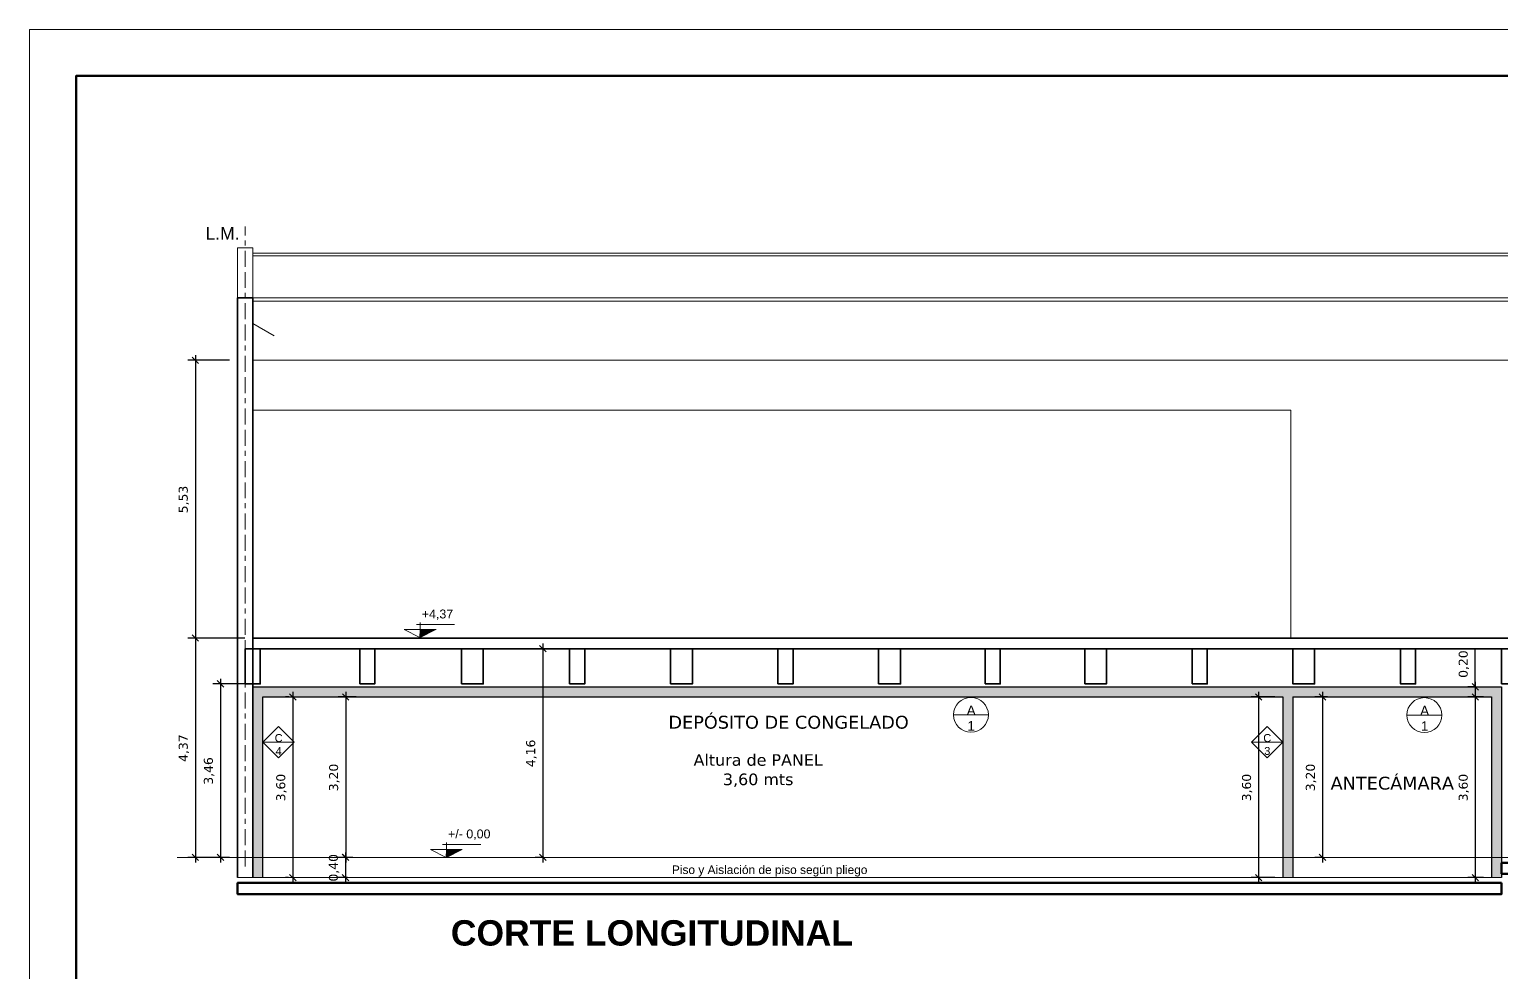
# Model space of a CAD drawing. Header units: metres. Extents: x -16.9 to 45.1, y -12.2 to 64.8.
# Drawn here: x -13.94 to 15.34, y 46.05 to 64.82 of the extents above; entities that cross this region are included whole.
import ezdxf

# ---------------------------------------------------------------- set-up
doc = ezdxf.new("R2010")
doc.units = ezdxf.units.M
doc.header["$LTSCALE"] = 0.508
doc.header["$PDMODE"] = 1
doc.header["$PDSIZE"] = -2
doc.linetypes.add('STYLE_07', pattern=[1.875, 0.625, -0.20828, 0.625, -0.20836, 0.06943, -0.13893])
doc.linetypes.add('STYLE_10', pattern=[5.9375, 3.75, -0.277785, 0.69443, -0.277785, 0.625, -0.3125])
doc.layers.get('0').update_dxf_attribs({"lineweight": 18})
for name, color, linetype, lineweight in [('columnas HA', 7, 'Continuous', 35), ('Dimension', 7, 'Continuous', 5), ('Muros', 7, 'Continuous', 35), ('None', 7, 'Continuous', 5), ('panel nuevo', 7, 'Continuous', 30), ('ROTUL1', 7, 'Continuous', 20), ('TEXTO', 7, 'Continuous', 18), ('TEXTOTERMINACIONES', 7, 'Continuous', 20)]:
    doc.layers.add(name, color=color, linetype=linetype, lineweight=lineweight)
doc.styles.add('Arial', font='arial.ttf')
doc.styles.add('Arial (bold)', font='')
doc.styles.add('Verdana', font='verdana.ttf')
doc.styles.get('Arial (bold)').set_extended_font_data('Arial', bold=True)
doc.dimstyles.new('personal', dxfattribs={"dimtxt": 0.227376, "dimasz": 0.179989, "dimexe": 0.15, "dimexo": 0.159, "dimgap": 0.001, "dimtad": 1, "dimzin": 3, "dimtxsty": 'Arial', "dimblk": 'VW_SLASH', "dimcen": 0, "dimdle": 0.001, "dimazin": 0, "dimtfac": 0.8, "dimtix": 1, "dimtmove": 0, "dimatfit": 0, "dimldrblk": 'VW_CONCAVEFILLED', "dimfxl": 0, "dimfrac": 2, "dimtolj": 1, "dimtzin": 3, "dimarcsym": 0})
pattern_1 = [(0, (0.94279, 11.969912), (0.050229492, 0.029000004), [0.03348633, -0.066972656]), (120, (0.94279, 11.969912), (-0.050229486, 0.029000014), [0.03348633, -0.066972656]), (60, (0.976275, 12.027912), (6e-09, 0.058000018), [0.03348633, -0.066972656])]

# ---------------------------------------------------------------- blocks, each defined once
blk = doc.blocks.new('*D174')
at = {"layer": 'Defpoints', "color": 0, "lineweight": 0, "transparency": 16777216}
for p in [(-3.729, 52.493), (-3.552, 52.493), (-3.552, 48.338)]:
    blk.add_point(p, dxfattribs=at)
at = {"layer": 'Dimension', "color": 0, "lineweight": -2, "transparency": 16777216}
for p, q in [((-3.711, 52.493), (-3.879, 52.493)), ((-3.729, 52.593), (-3.729, 52.493)), ((-3.729, 52.493), (-3.729, 48.338)), ((-3.711, 48.338), (-3.879, 48.338)), ((-3.729, 48.338), (-3.729, 48.238))]:
    blk.add_line(p, q, dxfattribs=at)
at = {"layer": 'panel nuevo', "color": 0, "transparency": 16777216}
for points in [[(-3.793, 52.557), (-3.665, 52.43)], [(-3.665, 48.275), (-3.793, 48.402)]]:
    blk.add_lwpolyline(points, dxfattribs=at)
at = {"layer": 'Dimension', "color": 0, "transparency": 16777216, "insert": (-4.06, 50.135), "char_height": 0.1794, "attachment_point": 1, "rotation": 90, "line_spacing_factor": 1.003239, "style": 'Verdana'}
blk.add_mtext('4,16', dxfattribs=at)
blk = doc.blocks.new('VW_CONCAVEFILLED')
at = {"linetype": 'ByBlock', "lineweight": 0}
blk.add_hatch(color=0, dxfattribs=at).paths.add_polyline_path([(-1.11, 0.3), (-1.08, 0.28), (-1.05, 0.26), (-1.01, 0.25), (-0.98, 0.23), (-0.95, 0.22), (-0.91, 0.2), (-0.88, 0.19), (-0.85, 0.17), (-0.81, 0.16), (-0.78, 0.15), (-0.75, 0.13), (-0.71, 0.12), (-0.68, 0.11), (-0.64, 0.1), (-0.61, 0.09), (-0.57, 0.08), (-0.54, 0.07), (-0.5, 0.06), (-0.47, 0.06), (-0.43, 0.05), (-0.4, 0.04), (-0.36, 0.04), (-0.33, 0.03), (-0.29, 0.02), (-0.26, 0.02), (-0.22, 0.01), (-0.18, 0.01), (-0.15, 0.01), (-0.11, 0.01), (-0.07, 0), (-0.04, 0), (0, 0), (-0.04, 0), (-0.07, 0), (-0.11, -0.01), (-0.15, -0.01), (-0.18, -0.01), (-0.22, -0.01), (-0.26, -0.02), (-0.29, -0.02), (-0.33, -0.03), (-0.36, -0.04), (-0.4, -0.04), (-0.43, -0.05), (-0.47, -0.06), (-0.5, -0.06), (-0.54, -0.07), (-0.57, -0.08), (-0.61, -0.09), (-0.64, -0.1), (-0.68, -0.11), (-0.71, -0.12), (-0.75, -0.13), (-0.78, -0.15), (-0.81, -0.16), (-0.85, -0.17), (-0.88, -0.19), (-0.91, -0.2), (-0.95, -0.22), (-0.98, -0.23), (-1.01, -0.25), (-1.05, -0.26), (-1.08, -0.28), (-1.11, -0.3), (-1.1, -0.28), (-1.08, -0.27), (-1.07, -0.25), (-1.06, -0.23), (-1.05, -0.22), (-1.04, -0.2), (-1.03, -0.18), (-1.02, -0.16), (-1.02, -0.14), (-1.01, -0.12), (-1.01, -0.1), (-1, -0.08), (-1, -0.06), (-1, -0.04), (-0.99, -0.02), (-0.99, 0), (-0.99, 0.02), (-1, 0.04), (-1, 0.06), (-1, 0.08), (-1.01, 0.1), (-1.01, 0.12), (-1.02, 0.14), (-1.02, 0.16), (-1.03, 0.18), (-1.04, 0.2), (-1.05, 0.22), (-1.06, 0.23), (-1.07, 0.25), (-1.08, 0.27), (-1.1, 0.28)])
at = {"layer": 'panel nuevo', "color": 0}
blk.add_lwpolyline([(-1.11, 0.3), (-1.08, 0.28), (-1.05, 0.26), (-1.01, 0.25), (-0.98, 0.23), (-0.95, 0.22), (-0.91, 0.2), (-0.88, 0.19), (-0.85, 0.17), (-0.81, 0.16), (-0.78, 0.15), (-0.75, 0.13), (-0.71, 0.12), (-0.68, 0.11), (-0.64, 0.1), (-0.61, 0.09), (-0.57, 0.08), (-0.54, 0.07), (-0.5, 0.06), (-0.47, 0.06), (-0.43, 0.05), (-0.4, 0.04), (-0.36, 0.04), (-0.33, 0.03), (-0.29, 0.02), (-0.26, 0.02), (-0.22, 0.01), (-0.18, 0.01), (-0.15, 0.01), (-0.11, 0.01), (-0.07, 0), (-0.04, 0), (0, 0), (-0.04, 0), (-0.07, 0), (-0.11, -0.01), (-0.15, -0.01), (-0.18, -0.01), (-0.22, -0.01), (-0.26, -0.02), (-0.29, -0.02), (-0.33, -0.03), (-0.36, -0.04), (-0.4, -0.04), (-0.43, -0.05), (-0.47, -0.06), (-0.5, -0.06), (-0.54, -0.07), (-0.57, -0.08), (-0.61, -0.09), (-0.64, -0.1), (-0.68, -0.11), (-0.71, -0.12), (-0.75, -0.13), (-0.78, -0.15), (-0.81, -0.16), (-0.85, -0.17), (-0.88, -0.19), (-0.91, -0.2), (-0.95, -0.22), (-0.98, -0.23), (-1.01, -0.25), (-1.05, -0.26), (-1.08, -0.28), (-1.11, -0.3), (-1.1, -0.28), (-1.08, -0.27), (-1.07, -0.25), (-1.06, -0.23), (-1.05, -0.22), (-1.04, -0.2), (-1.03, -0.18), (-1.02, -0.16), (-1.02, -0.14), (-1.01, -0.12), (-1.01, -0.1), (-1, -0.08), (-1, -0.06), (-1, -0.04), (-0.99, -0.02), (-0.99, 0), (-0.99, 0.02), (-1, 0.04), (-1, 0.06), (-1, 0.08), (-1.01, 0.1), (-1.01, 0.12), (-1.02, 0.14), (-1.02, 0.16), (-1.03, 0.18), (-1.04, 0.2), (-1.05, 0.22), (-1.06, 0.23), (-1.07, 0.25), (-1.08, 0.27), (-1.1, 0.28)], close=True, dxfattribs=at)
blk = doc.blocks.new('VW_SLASH')
at = {"color": 0, "linetype": 'ByBlock', "lineweight": -2}
blk.add_line((0, 0), (-1, 0), dxfattribs=at)
at = {"layer": 'panel nuevo', "color": 0}
blk.add_lwpolyline([(0.35, 0.35), (-0.35, -0.35)], dxfattribs=at)
blk = doc.blocks.new('*D175')
at = {"layer": 'Defpoints', "color": 0, "lineweight": 0, "transparency": 16777216}
for p in [(-10.64, 52.703), (-9.499, 52.703), (-9.799, 48.338)]:
    blk.add_point(p, dxfattribs=at)
at = {"layer": 'Dimension', "color": 0, "lineweight": -2, "transparency": 16777216}
for p, q in [((-10.64, 52.803), (-10.64, 52.703)), ((-9.658, 52.703), (-10.79, 52.703)), ((-10.64, 52.703), (-10.64, 48.338)), ((-9.958, 48.338), (-10.79, 48.338)), ((-10.64, 48.338), (-10.64, 48.238))]:
    blk.add_line(p, q, dxfattribs=at)
at = {"layer": 'panel nuevo', "color": 0, "transparency": 16777216}
for points in [[(-10.704, 52.767), (-10.576, 52.64)], [(-10.576, 48.275), (-10.704, 48.402)]]:
    blk.add_lwpolyline(points, dxfattribs=at)
at = {"layer": 'Dimension', "color": 0, "transparency": 16777216, "insert": (-10.971, 50.24), "char_height": 0.1794, "attachment_point": 1, "rotation": 90, "line_spacing_factor": 1.003239, "style": 'Verdana'}
blk.add_mtext('4,37', dxfattribs=at)
blk = doc.blocks.new('*D176')
at = {"layer": 'Defpoints', "color": 0, "lineweight": 0, "transparency": 16777216}
for p in [(-10.14, 51.793), (-9.359, 51.793), (-9.824, 48.338)]:
    blk.add_point(p, dxfattribs=at)
at = {"layer": 'Dimension', "color": 0, "lineweight": -2, "transparency": 16777216}
for p, q in [((-10.14, 51.893), (-10.14, 51.793)), ((-9.518, 51.793), (-10.29, 51.793)), ((-10.14, 51.793), (-10.14, 48.338)), ((-9.983, 48.338), (-10.29, 48.338)), ((-10.14, 48.338), (-10.14, 48.238))]:
    blk.add_line(p, q, dxfattribs=at)
at = {"layer": 'panel nuevo', "color": 0, "transparency": 16777216}
for points in [[(-10.204, 51.857), (-10.076, 51.73)], [(-10.076, 48.275), (-10.204, 48.402)]]:
    blk.add_lwpolyline(points, dxfattribs=at)
at = {"layer": 'Dimension', "color": 0, "transparency": 16777216, "insert": (-10.471, 49.785), "char_height": 0.1794, "attachment_point": 1, "rotation": 90, "line_spacing_factor": 1.003239, "style": 'Verdana'}
blk.add_mtext('3,46', dxfattribs=at)
blk = doc.blocks.new('*D177')
at = {"layer": 'Defpoints', "color": 0, "lineweight": 0, "transparency": 16777216}
for p in [(-10.64, 58.233), (-9.799, 58.233), (-9.658, 52.703)]:
    blk.add_point(p, dxfattribs=at)
at = {"layer": 'Dimension', "color": 0, "lineweight": -2, "transparency": 16777216}
for p, q in [((-10.64, 58.333), (-10.64, 58.233)), ((-9.958, 58.233), (-10.79, 58.233)), ((-10.64, 58.233), (-10.64, 52.703)), ((-9.817, 52.703), (-10.79, 52.703)), ((-10.64, 52.703), (-10.64, 52.603))]:
    blk.add_line(p, q, dxfattribs=at)
at = {"layer": 'panel nuevo', "color": 0, "transparency": 16777216}
for points in [[(-10.704, 58.297), (-10.576, 58.17)], [(-10.576, 52.64), (-10.704, 52.767)]]:
    blk.add_lwpolyline(points, dxfattribs=at)
at = {"layer": 'Dimension', "color": 0, "transparency": 16777216, "insert": (-10.971, 55.188), "char_height": 0.1794, "attachment_point": 1, "rotation": 90, "line_spacing_factor": 1.003239, "style": 'Verdana'}
blk.add_mtext('5,53', dxfattribs=at)
blk = doc.blocks.new('Group-2')
at = {"layer": 'None', "linetype": 'Continuous', "lineweight": 0}
blk.add_hatch(color=7, dxfattribs=at).paths.add_polyline_path([(0.007, 0.165), (0.006, 0.009), (0.32, 0.165)])
at = {"layer": 'None', "color": 0, "linetype": 'Continuous', "lineweight": 9}
for p, q in [((0.006, 0.009), (0.006, 0.309)), ((-0.309, 0.165), (0.323, 0.165)), ((-0.309, 0.165), (0.006, 0.009)), ((-0.068, 0.264), (0.691, 0.264))]:
    blk.add_line(p, q, dxfattribs=at)
blk.add_lwpolyline([(0.007, 0.165), (0.006, 0.009), (0.32, 0.165)], close=True, dxfattribs=at)
at = {"color": 0, "linetype": 'STYLE_10', "lineweight": 9}
blk.add_wipeout([(0.007, 0.165), (0.003, 0.009), (-0.309, 0.165)], dxfattribs=at).dxf.layer = 'None'
at = {"layer": 'None', "color": 0, "linetype": 'STYLE_10', "lineweight": 9}
blk.add_lwpolyline([(0.007, 0.165), (0.003, 0.009), (-0.309, 0.165)], close=True, dxfattribs=at)
blk = doc.blocks.new('nivel alzado')
at = {"layer": 'None', "color": 0}
blk.add_blockref('Group-2', (0, 0), dxfattribs=at)
blk = doc.blocks.new('*D178')
at = {"layer": 'Defpoints', "color": 0, "lineweight": 0, "transparency": 16777216}
for p in [(-7.649, 51.533), (-7.28, 51.533), (-7.349, 48.338)]:
    blk.add_point(p, dxfattribs=at)
at = {"layer": 'Dimension', "color": 0, "lineweight": -2, "transparency": 16777216}
for p, q in [((-7.649, 51.633), (-7.649, 51.533)), ((-7.439, 51.533), (-7.799, 51.533)), ((-7.649, 51.533), (-7.649, 48.338)), ((-7.508, 48.338), (-7.799, 48.338)), ((-7.649, 48.338), (-7.649, 48.238))]:
    blk.add_line(p, q, dxfattribs=at)
at = {"layer": 'panel nuevo', "color": 0, "transparency": 16777216}
for points in [[(-7.713, 51.597), (-7.585, 51.47)], [(-7.585, 48.275), (-7.713, 48.402)]]:
    blk.add_lwpolyline(points, dxfattribs=at)
at = {"layer": 'Dimension', "color": 0, "transparency": 16777216, "insert": (-7.98, 49.655), "char_height": 0.1794, "attachment_point": 1, "rotation": 90, "line_spacing_factor": 1.003239, "style": 'Verdana'}
blk.add_mtext('3,20', dxfattribs=at)
blk = doc.blocks.new('*D201')
at = {"layer": 'Defpoints', "color": 0, "lineweight": 0, "transparency": 16777216}
for p in [(11.78, 51.533), (12.04, 51.533), (11.92, 48.338)]:
    blk.add_point(p, dxfattribs=at)
at = {"layer": 'Dimension', "color": 0, "lineweight": -2, "transparency": 16777216}
for p, q in [((11.78, 51.633), (11.78, 51.533)), ((11.881, 51.533), (11.63, 51.533)), ((11.78, 51.533), (11.78, 48.338)), ((11.761, 48.338), (11.63, 48.338)), ((11.78, 48.338), (11.78, 48.238))]:
    blk.add_line(p, q, dxfattribs=at)
at = {"layer": 'panel nuevo', "color": 0, "transparency": 16777216}
for points in [[(11.716, 51.597), (11.844, 51.47)], [(11.844, 48.275), (11.716, 48.402)]]:
    blk.add_lwpolyline(points, dxfattribs=at)
at = {"layer": 'Dimension', "color": 0, "transparency": 16777216, "insert": (11.449, 49.655), "char_height": 0.1794, "attachment_point": 1, "rotation": 90, "line_spacing_factor": 1.003239, "style": 'Verdana'}
blk.add_mtext('3,20', dxfattribs=at)
blk = doc.blocks.new('*D213')
at = {"layer": 'Defpoints', "color": 0, "lineweight": 0, "transparency": 16777216}
for p in [(-7.653, 48.338), (-7.508, 48.338), (-7.455, 47.936)]:
    blk.add_point(p, dxfattribs=at)
at = {"layer": 'Dimension', "color": 0, "lineweight": -2, "transparency": 16777216}
for p, q in [((-7.667, 48.338), (-7.803, 48.338)), ((-7.653, 48.438), (-7.653, 48.338)), ((-7.653, 48.338), (-7.653, 47.936)), ((-7.614, 47.936), (-7.803, 47.936)), ((-7.653, 47.936), (-7.653, 47.836))]:
    blk.add_line(p, q, dxfattribs=at)
at = {"layer": 'panel nuevo', "color": 0, "transparency": 16777216}
for points in [[(-7.717, 48.402), (-7.59, 48.275)], [(-7.59, 47.872), (-7.717, 47.999)]]:
    blk.add_lwpolyline(points, dxfattribs=at)
at = {"layer": 'Dimension', "color": 0, "transparency": 16777216, "insert": (-7.985, 47.857), "char_height": 0.1794, "attachment_point": 1, "rotation": 90, "line_spacing_factor": 1.003239, "style": 'Verdana'}
blk.add_mtext('0,40', dxfattribs=at)
blk = doc.blocks.new('*D214')
at = {"layer": 'Defpoints', "color": 0, "lineweight": 0, "transparency": 16777216}
for p in [(-8.7, 51.533), (-8.62, 51.533), (-8.63, 47.936)]:
    blk.add_point(p, dxfattribs=at)
at = {"layer": 'Dimension', "color": 0, "lineweight": -2, "transparency": 16777216}
for p, q in [((-8.7, 51.633), (-8.7, 51.533)), ((-8.779, 51.533), (-8.85, 51.533)), ((-8.7, 51.533), (-8.7, 47.936)), ((-8.789, 47.936), (-8.85, 47.936)), ((-8.7, 47.936), (-8.7, 47.836))]:
    blk.add_line(p, q, dxfattribs=at)
at = {"layer": 'panel nuevo', "color": 0, "transparency": 16777216}
for points in [[(-8.764, 51.597), (-8.636, 51.47)], [(-8.636, 47.872), (-8.764, 47.999)]]:
    blk.add_lwpolyline(points, dxfattribs=at)
at = {"layer": 'Dimension', "color": 0, "transparency": 16777216, "insert": (-9.031, 49.454), "char_height": 0.1794, "attachment_point": 1, "rotation": 90, "line_spacing_factor": 1.003239, "style": 'Verdana'}
blk.add_mtext('3,60', dxfattribs=at)
blk = doc.blocks.new('*D216')
at = {"layer": 'Defpoints', "color": 0, "lineweight": 0, "transparency": 16777216}
for p in [(10.51, 51.533), (10.991, 51.533), (10.991, 47.936)]:
    blk.add_point(p, dxfattribs=at)
at = {"layer": 'Dimension', "color": 0, "lineweight": -2, "transparency": 16777216}
for p, q in [((10.51, 51.633), (10.51, 51.533)), ((10.832, 51.533), (10.36, 51.533)), ((10.51, 51.533), (10.51, 47.936)), ((10.832, 47.936), (10.36, 47.936)), ((10.51, 47.936), (10.51, 47.836))]:
    blk.add_line(p, q, dxfattribs=at)
at = {"layer": 'panel nuevo', "color": 0, "transparency": 16777216}
for points in [[(10.446, 51.597), (10.574, 51.47)], [(10.574, 47.872), (10.446, 47.999)]]:
    blk.add_lwpolyline(points, dxfattribs=at)
at = {"layer": 'Dimension', "color": 0, "transparency": 16777216, "insert": (10.179, 49.454), "char_height": 0.1794, "attachment_point": 1, "rotation": 90, "line_spacing_factor": 1.003239, "style": 'Verdana'}
blk.add_mtext('3,60', dxfattribs=at)
blk = doc.blocks.new('*D217')
at = {"layer": 'Defpoints', "color": 0, "lineweight": 0, "transparency": 16777216}
for p in [(14.82, 51.733), (14.95, 51.733), (15.141, 51.533)]:
    blk.add_point(p, dxfattribs=at)
at = {"layer": 'Dimension', "color": 0, "lineweight": -2, "transparency": 16777216}
for p, q in [((14.82, 51.733), (14.82, 52.472)), ((14.82, 51.833), (14.82, 51.733)), ((14.791, 51.733), (14.67, 51.733)), ((14.82, 51.733), (14.82, 51.533)), ((14.982, 51.533), (14.67, 51.533)), ((14.82, 51.533), (14.82, 51.433))]:
    blk.add_line(p, q, dxfattribs=at)
at = {"layer": 'panel nuevo', "color": 0, "transparency": 16777216}
for points in [[(14.756, 51.797), (14.884, 51.67)], [(14.884, 51.47), (14.756, 51.597)]]:
    blk.add_lwpolyline(points, dxfattribs=at)
at = {"layer": 'Dimension', "color": 0, "transparency": 16777216, "insert": (14.489, 51.912), "char_height": 0.1794, "attachment_point": 1, "rotation": 90, "line_spacing_factor": 1.003239, "style": 'Verdana'}
blk.add_mtext('0,20', dxfattribs=at)
blk = doc.blocks.new('*D218')
at = {"layer": 'Defpoints', "color": 0, "lineweight": 0, "transparency": 16777216}
for p in [(14.82, 51.533), (15.141, 51.533), (15.141, 47.936)]:
    blk.add_point(p, dxfattribs=at)
at = {"layer": 'Dimension', "color": 0, "lineweight": -2, "transparency": 16777216}
for p, q in [((14.82, 51.633), (14.82, 51.533)), ((14.982, 51.533), (14.67, 51.533)), ((14.82, 51.533), (14.82, 47.936)), ((14.982, 47.936), (14.67, 47.936)), ((14.82, 47.936), (14.82, 47.836))]:
    blk.add_line(p, q, dxfattribs=at)
at = {"layer": 'panel nuevo', "color": 0, "transparency": 16777216}
for points in [[(14.756, 51.597), (14.884, 51.47)], [(14.884, 47.872), (14.756, 47.999)]]:
    blk.add_lwpolyline(points, dxfattribs=at)
at = {"layer": 'Dimension', "color": 0, "transparency": 16777216, "insert": (14.489, 49.454), "char_height": 0.1794, "attachment_point": 1, "rotation": 90, "line_spacing_factor": 1.003239, "style": 'Verdana'}
blk.add_mtext('3,60', dxfattribs=at)

msp = doc.modelspace()

# ---------------------------------------------------------------- hatches: boundary and pattern name
at = {"layer": 'panel nuevo', "linetype": 'Continuous', "lineweight": 9}
h = msp.add_hatch(dxfattribs=at)
h.set_pattern_fill('HONEY', style=0, pattern_type=2)
h.set_pattern_definition(pattern_1)
h.paths.add_polyline_path([(-9.299, 47.936), (-9.499, 47.936), (-9.499, 51.733), (-9.299, 51.533)])
h = msp.add_hatch(dxfattribs=at)
h.set_pattern_fill('HONEY', style=0, pattern_type=2)
h.set_pattern_definition(pattern_1)
h.paths.add_polyline_path([(-9.299, 51.533), (-9.499, 51.733), (15.341, 51.733), (15.141, 51.533)])
h = msp.add_hatch(dxfattribs=at)
h.set_pattern_fill('HONEY', style=0, pattern_type=2)
h.set_pattern_definition(pattern_1)
h.paths.add_polyline_path([(15.141, 51.533), (15.341, 51.733), (15.341, 47.936), (15.141, 47.936)])
h = msp.add_hatch(dxfattribs=at)
h.set_pattern_fill('HONEY', style=0, pattern_type=2)
h.set_pattern_definition(pattern_1)
h.paths.add_polyline_path([(10.991, 51.533), (11.191, 51.533), (11.191, 47.936), (10.991, 47.936)])

# ---------------------------------------------------------------- linework, layer by layer
at = {"layer": 'columnas HA'}
msp.add_line((-9.499, 52.493), (41.063, 52.493), dxfattribs=at)
for points in [[(-9.649, 51.793), (-9.499, 51.793), (-9.349, 51.793), (-9.349, 52.493), (-9.649, 52.493)], [(-7.371, 51.793), (-7.071, 51.793), (-7.071, 52.493), (-7.371, 52.493)], [(-5.349, 51.793), (-4.913, 51.793), (-4.913, 52.493), (-5.349, 52.493)], [(-3.195, 51.793), (-2.895, 51.793), (-2.895, 52.493), (-3.195, 52.493)], [(-1.189, 51.793), (-0.753, 51.793), (-0.753, 52.493), (-1.189, 52.493)], [(0.949, 51.793), (1.249, 51.793), (1.249, 52.493), (0.949, 52.493)], [(2.951, 51.793), (3.387, 51.793), (3.387, 52.493), (2.951, 52.493)], [(5.071, 51.793), (5.371, 51.793), (5.371, 52.493), (5.071, 52.493)], [(7.055, 51.793), (7.483, 51.793), (7.483, 52.493), (7.055, 52.493)], [(9.187, 51.793), (9.487, 51.793), (9.487, 52.493), (9.187, 52.493)], [(11.191, 52.493), (11.623, 52.493), (11.623, 51.793), (11.191, 51.793)], [(13.332, 52.493), (13.632, 52.493), (13.632, 51.793), (13.332, 51.793)], [(15.341, 51.793), (15.773, 51.793), (15.773, 52.493), (15.341, 52.493)]]:
    msp.add_lwpolyline(points, close=True, dxfattribs=at)
at = {"layer": 'Muros'}
for p, q in [((-9.499, 59.474), (-9.799, 59.474)), ((-9.799, 47.936), (-9.799, 59.474)), ((-9.499, 47.936), (-9.499, 59.474))]:
    msp.add_line(p, q, dxfattribs=at)
at = {"layer": 'None', "linetype": 'STYLE_07', "lineweight": 5}
msp.add_line((-9.649, 48.16), (-9.649, 60.894), dxfattribs=at)
at = {"layer": 'None', "linetype": 'Continuous', "lineweight": 5}
for p, q in [((-9.799, 59.474), (-9.799, 60.47)), ((-9.799, 60.47), (-9.495, 60.47)), ((-9.499, 59.474), (-9.499, 60.47)), ((41.063, 60.363), (-9.499, 60.363)), ((41.063, 60.31), (-9.489, 60.31)), ((-9.499, 59.474), (41.063, 59.474)), ((-9.479, 59.41), (41.063, 59.41)), ((-9.499, 58.964), (-9.072, 58.718)), ((41.063, 58.233), (-9.499, 58.233)), ((11.15, 57.238), (-9.499, 57.238)), ((11.15, 52.703), (11.15, 57.238)), ((19.131, 48.338), (-0.669, 48.338)), ((15.34, 47.936), (-9.8, 47.936))]:
    msp.add_line(p, q, dxfattribs=at)
at = {"layer": 'None', "linetype": 'Continuous', "lineweight": 20}
msp.add_line((-0.669, 48.338), (-10.999, 48.338), dxfattribs=at)
at = {"layer": 'None', "lineweight": 50}
for p, q in [((19.131, 48.231), (15.341, 48.231)), ((15.341, 48.231), (15.341, 48.009)), ((15.341, 48.009), (19.131, 48.009))]:
    msp.add_line(p, q, dxfattribs=at)
msp.add_lwpolyline([(43.992, 48.418), (43.992, 63.899), (-13.008, 63.899), (-13.008, -11.101), (43.992, -11.101), (43.992, 48.418)], dxfattribs=at)
msp.add_lwpolyline([(15.341, 47.831), (-9.799, 47.831), (-9.799, 47.609), (15.341, 47.609)], close=True, dxfattribs=at)
at = {"layer": 'panel nuevo'}
for p, q in [((-9.499, 47.936), (-9.499, 51.733)), ((-9.499, 51.733), (15.341, 51.733)), ((15.341, 51.733), (15.341, 47.936)), ((-9.299, 47.936), (-9.299, 51.533)), ((-9.299, 51.533), (10.991, 51.533)), ((10.991, 51.533), (10.991, 47.936)), ((11.191, 51.533), (15.141, 51.533)), ((11.191, 51.533), (11.191, 47.936)), ((15.141, 51.533), (15.141, 47.936))]:
    msp.add_line(p, q, dxfattribs=at)
at = {"layer": 'ROTUL1', "linetype": 'Continuous', "lineweight": 9}
msp.add_lwpolyline([(45.06, 48.338), (45.06, 64.82), (-13.94, 64.82), (-13.94, -12.18), (45.06, -12.18), (45.06, 48.338)], dxfattribs=at)
at = {"layer": 'TEXTOTERMINACIONES'}
for p, q in [((4.44, 51.176), (5.133, 51.176)), ((13.46, 51.171), (14.153, 51.171)), ((-9.299, 50.634), (-8.674, 50.634)), ((10.367, 50.634), (10.991, 50.634))]:
    msp.add_line(p, q, dxfattribs=at)
at = {"layer": 'TEXTOTERMINACIONES', "flags": 128}
for points in [[(-8.674, 50.634), (-8.987, 50.946), (-9.299, 50.634), (-8.987, 50.322)], [(10.991, 50.634), (10.679, 50.946), (10.367, 50.634), (10.679, 50.322)]]:
    msp.add_lwpolyline(points, close=True, dxfattribs=at)
at = {"layer": 'TEXTOTERMINACIONES'}
for centre in [(4.787, 51.176), (13.807, 51.171)]:
    msp.add_circle(centre, 0.347, dxfattribs=at)

# ---------------------------------------------------------------- texts
at = {"attachment_point": 1}
for s, insert, char_height, line_spacing_factor, style in [('L.M.', (-10.439, 60.886), 0.25, 0.96736, 'Arial'), ('CORTE LONGITUDINAL', (-5.558, 47.088), 0.50528, 0.992596, 'Arial (bold)')]:
    msp.add_mtext(s, dxfattribs=dict(at, insert=insert, char_height=char_height, line_spacing_factor=line_spacing_factor, style=style))
at = {"layer": 'TEXTO'}
for s, insert, char_height, attachment_point, line_spacing_factor, style in [('DEPÓSITO DE CONGELADO', (-1.23, 51.157), 0.25632, 1, 1.003239, 'Verdana'), ('Altura de PANEL\\P3,60 mts', (0.555, 50.393), 0.23068, 2, 1.003239, 'Verdana'), ('ANTECÁMARA', (11.941, 49.944), 0.2563, 1, 1.003239, 'Verdana'), ('Piso y Aislación de piso según pliego', (-1.16, 48.177), 0.16918, 1, 0.96736, 'Arial')]:
    msp.add_mtext(s, dxfattribs=dict(at, insert=insert, char_height=char_height, attachment_point=attachment_point, line_spacing_factor=line_spacing_factor, style=style))
at = {"layer": 'TEXTOTERMINACIONES', "attachment_point": 8, "line_spacing_factor": 0.96736, "style": 'Arial'}
for s, insert, char_height in [('A', (4.792, 51.171), 0.19), ('A', (13.812, 51.166), 0.19), ('1', (4.792, 50.863), 0.19), ('1', (13.812, 50.858), 0.19), ('C', (-8.983, 50.633), 0.158), ('C', (10.682, 50.633), 0.158), ('4', (-8.983, 50.376), 0.158), ('3', (10.682, 50.376), 0.158)]:
    msp.add_mtext(s, dxfattribs=dict(at, insert=insert, char_height=char_height))

# ---------------------------------------------------------------- dimensions: what is measured, and where the dimension line sits
at = {"layer": 'Dimension'}
for base, p1, p2, picture, middle in [((-10.64, 58.233), (-9.658, 52.703), (-9.799, 58.233), '*D177', (-10.64, 55.468)), ((-10.64, 52.703360723), (-9.798925759, 48.338360723), (-9.498925759, 52.703360723), '*D175', (-10.64, 50.520860723)), ((-3.728925759, 52.493360723), (-3.551580636, 48.338360723), (-3.551580636, 52.493360723), '*D174', (-3.728925759, 50.415860723)), ((-10.14, 51.793360723), (-9.82448144, 48.338360723), (-9.35896288, 51.793360723), '*D176', (-10.14, 50.065860723)), ((-8.7, 51.533), (-8.63, 47.936), (-8.62, 51.533), '*D214', (-8.7, 49.735)), ((-7.648925759, 51.533360723), (-7.348925759, 48.338360723), (-7.28, 51.533360723), '*D178', (-7.648925759, 49.935860723)), ((10.51, 51.533), (10.991, 47.936), (10.991, 51.533), '*D216', (10.51, 49.735)), ((11.78, 51.533360723), (11.92, 48.338360723), (12.04, 51.533360723), '*D201', (11.78, 49.935860723)), ((14.82, 51.533), (15.141, 47.936), (15.141, 51.533), '*D218', (14.82, 49.735)), ((-7.653, 48.338), (-7.455, 47.936), (-7.508, 48.338), '*D213', (-7.653, 48.137))]:
    dim = msp.add_linear_dim(base=base, p1=p1, p2=p2, angle=270, dimstyle='personal', override={"dimtxt": 0.179421, "dimgap": 0.1, "dimpost": '<>', "dimtxsty": 'Verdana', "dimtmove": 2}, dxfattribs=at)
    dim.commit()
    dim.dimension.update_dxf_attribs({"geometry": picture, "text_midpoint": middle})
dim = msp.add_linear_dim(base=(14.82, 51.733), p1=(15.141, 51.533), p2=(14.95, 51.733), angle=270, dimstyle='personal', override={"dimtxt": 0.179421, "dimgap": 0.1, "dimpost": '<>', "dimtxsty": 'Verdana', "dimtix": 0, "dimtmove": 2}, dxfattribs=at)
dim.commit()
dim.dimension.update_dxf_attribs({"geometry": '*D217', "text_midpoint": (14.72, 51.912), "dimtype": 160})

# ---------------------------------------------------------------- next in the draw order: block references
at = {"layer": 'Muros'}
for p in [(-6.175, 52.708), (-5.653, 48.329)]:
    msp.add_blockref('nivel alzado', p, dxfattribs=at)

# ---------------------------------------------------------------- next in the draw order: linework, layer by layer
at = {"layer": 'columnas HA'}
msp.add_line((-9.499, 52.703), (40.981, 52.703), dxfattribs=at)

# ---------------------------------------------------------------- next in the draw order: texts
at = {"layer": 'None', "char_height": 0.1768, "attachment_point": 1, "line_spacing_factor": 0.96736, "style": 'Arial'}
for s, insert in [('+4,37', (-6.136, 53.272)), ('+/- 0,00', (-5.614, 48.894))]:
    msp.add_mtext(s, dxfattribs=dict(at, insert=insert))

doc.saveas('drawing.dxf')
